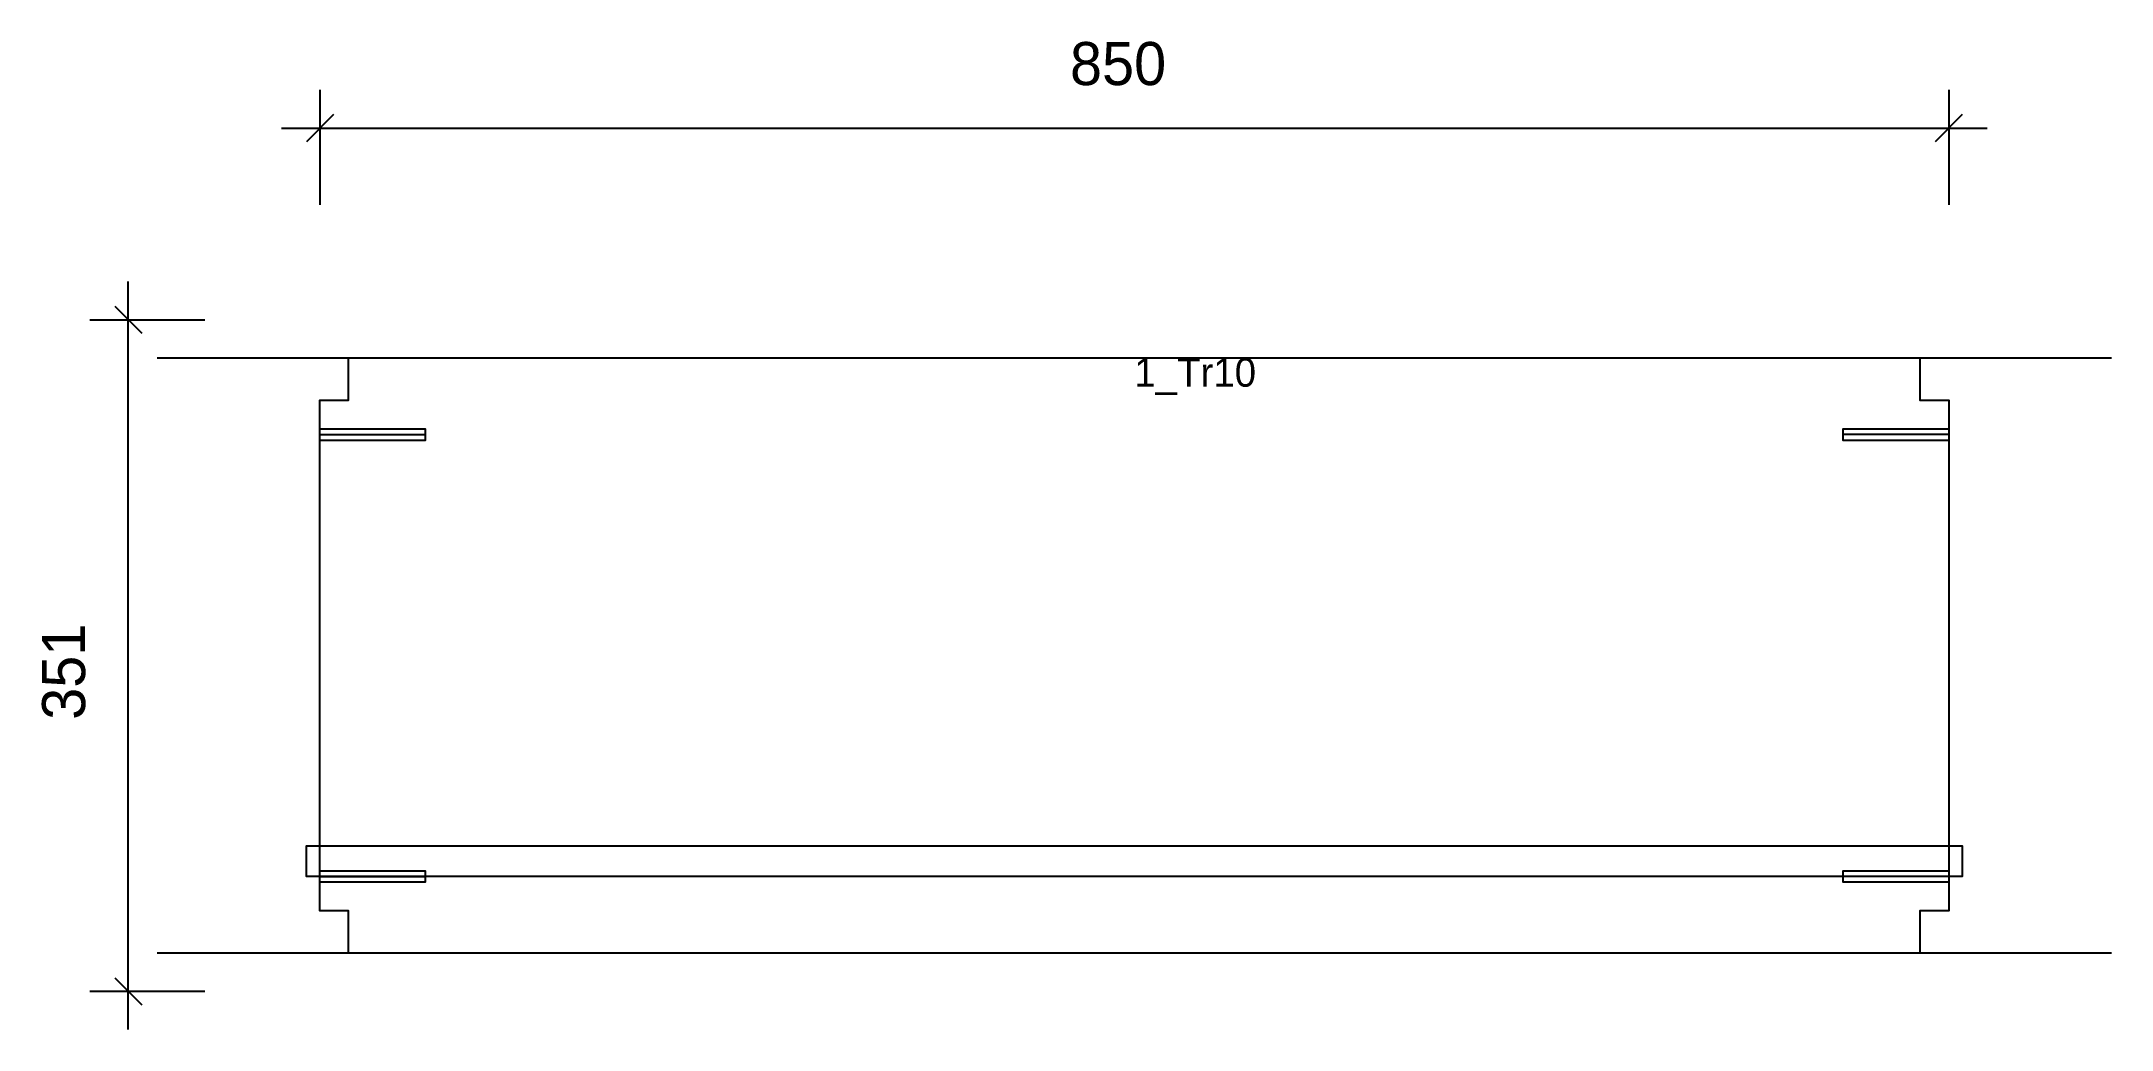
# Model space of a CAD drawing. Header units: millimetres. Extents: x -145 to 935, y -40 to 476.
import ezdxf
from ezdxf.enums import TextEntityAlignment as Align

# ---------------------------------------------------------------- set-up
doc = ezdxf.new("R2010")
doc.units = ezdxf.units.MM
for name, color, linetype in [('CONTOUR', 7, 'CONTINUOUS'), ('CUT_RISER', 7, 'CONTINUOUS'), ('DIMLINES', 7, 'CONTINUOUS'), ('DIMLINESTEXT', 7, 'CONTINUOUS'), ('DRILLINGSSIDE', 7, 'CONTINUOUS'), ('EXTRATREADBACKPROFILELINES', 7, 'CONTINUOUS'), ('EXTRATREADBACKPROFILELINESTEXT', 7, 'CONTINUOUS'), ('EXTRATREADFRONTPROFILELINES', 7, 'CONTINUOUS')]:
    doc.layers.add(name, color=color, linetype=linetype)

msp = doc.modelspace()

# ---------------------------------------------------------------- linework, layer by layer
at = {"layer": 'CONTOUR', "color": 0, "linetype": '0'}
msp.add_lwpolyline([(835, 310.714), (835, 288.714), (850, 288.714), (850, 22), (835, 22), (835, 0), (15, 0), (15, 22), (0, 22), (0, 288.714), (15, 288.714), (15, 310.714), (835, 310.714)], dxfattribs=at)
at = {"layer": 'CUT_RISER', "color": 1, "linetype": '1'}
msp.add_lwpolyline([(851, 40), (425, 40), (-1, 40), (-7, 40), (-7, 56), (-1, 56), (851, 56), (857, 56), (857, 40), (851, 40)], dxfattribs=at)
at = {"layer": 'DIMLINES', "color": 0}
for p, q in [((0, 450.714), (0, 390.714)), ((850, 450.714), (850, 390.714)), ((7.071, 437.785), (-7.071, 423.643)), ((857.071, 437.785), (842.929, 423.643)), ((-20, 430.714), (870, 430.714)), ((-100, -40), (-100, 350.714)), ((-107.071, 337.785), (-92.929, 323.643)), ((-120, 330.714), (-60, 330.714)), ((-120, -20), (-60, -20)), ((-107.071, -12.929), (-92.929, -27.071))]:
    msp.add_line(p, q, dxfattribs=at)
at = {"layer": 'DRILLINGSSIDE', "color": 3}
for p, q in [((0, 270.714), (55, 270.714)), ((850, 270.714), (795, 270.714)), ((0, 40), (55, 40)), ((850, 40), (795, 40))]:
    msp.add_line(p, q, dxfattribs=at)
at = {"layer": 'DRILLINGSSIDE', "color": 3, "linetype": '3'}
for points in [[(0, 273.714), (55, 273.714), (55, 267.714), (0, 267.714)], [(850, 267.714), (795, 267.714), (795, 273.714), (850, 273.714)], [(0, 43), (55, 43), (55, 37), (0, 37)], [(850, 37), (795, 37), (795, 43), (850, 43)]]:
    msp.add_lwpolyline(points, dxfattribs=at)
at = {"layer": 'EXTRATREADBACKPROFILELINES', "color": 2}
msp.add_line((-85, 310.714), (935, 310.714), dxfattribs=at)
at = {"layer": 'EXTRATREADFRONTPROFILELINES', "color": 2}
msp.add_line((935, 0), (-85, 0), dxfattribs=at)

# ---------------------------------------------------------------- texts
at = {"layer": 'DIMLINESTEXT'}
msp.add_text('850', height=22.5, dxfattribs=at).set_placement((391.429, 475.714), align=Align.TOP_LEFT)
msp.add_text('351', height=22.5, rotation=90, dxfattribs=at).set_placement((-145, 121.786), align=Align.TOP_LEFT)
at = {"layer": 'EXTRATREADBACKPROFILELINESTEXT'}
msp.add_text('1_Tr10', height=15, rotation=360, dxfattribs=at).set_placement((425, 310.714), align=Align.TOP_LEFT)

doc.saveas('drawing.dxf')
